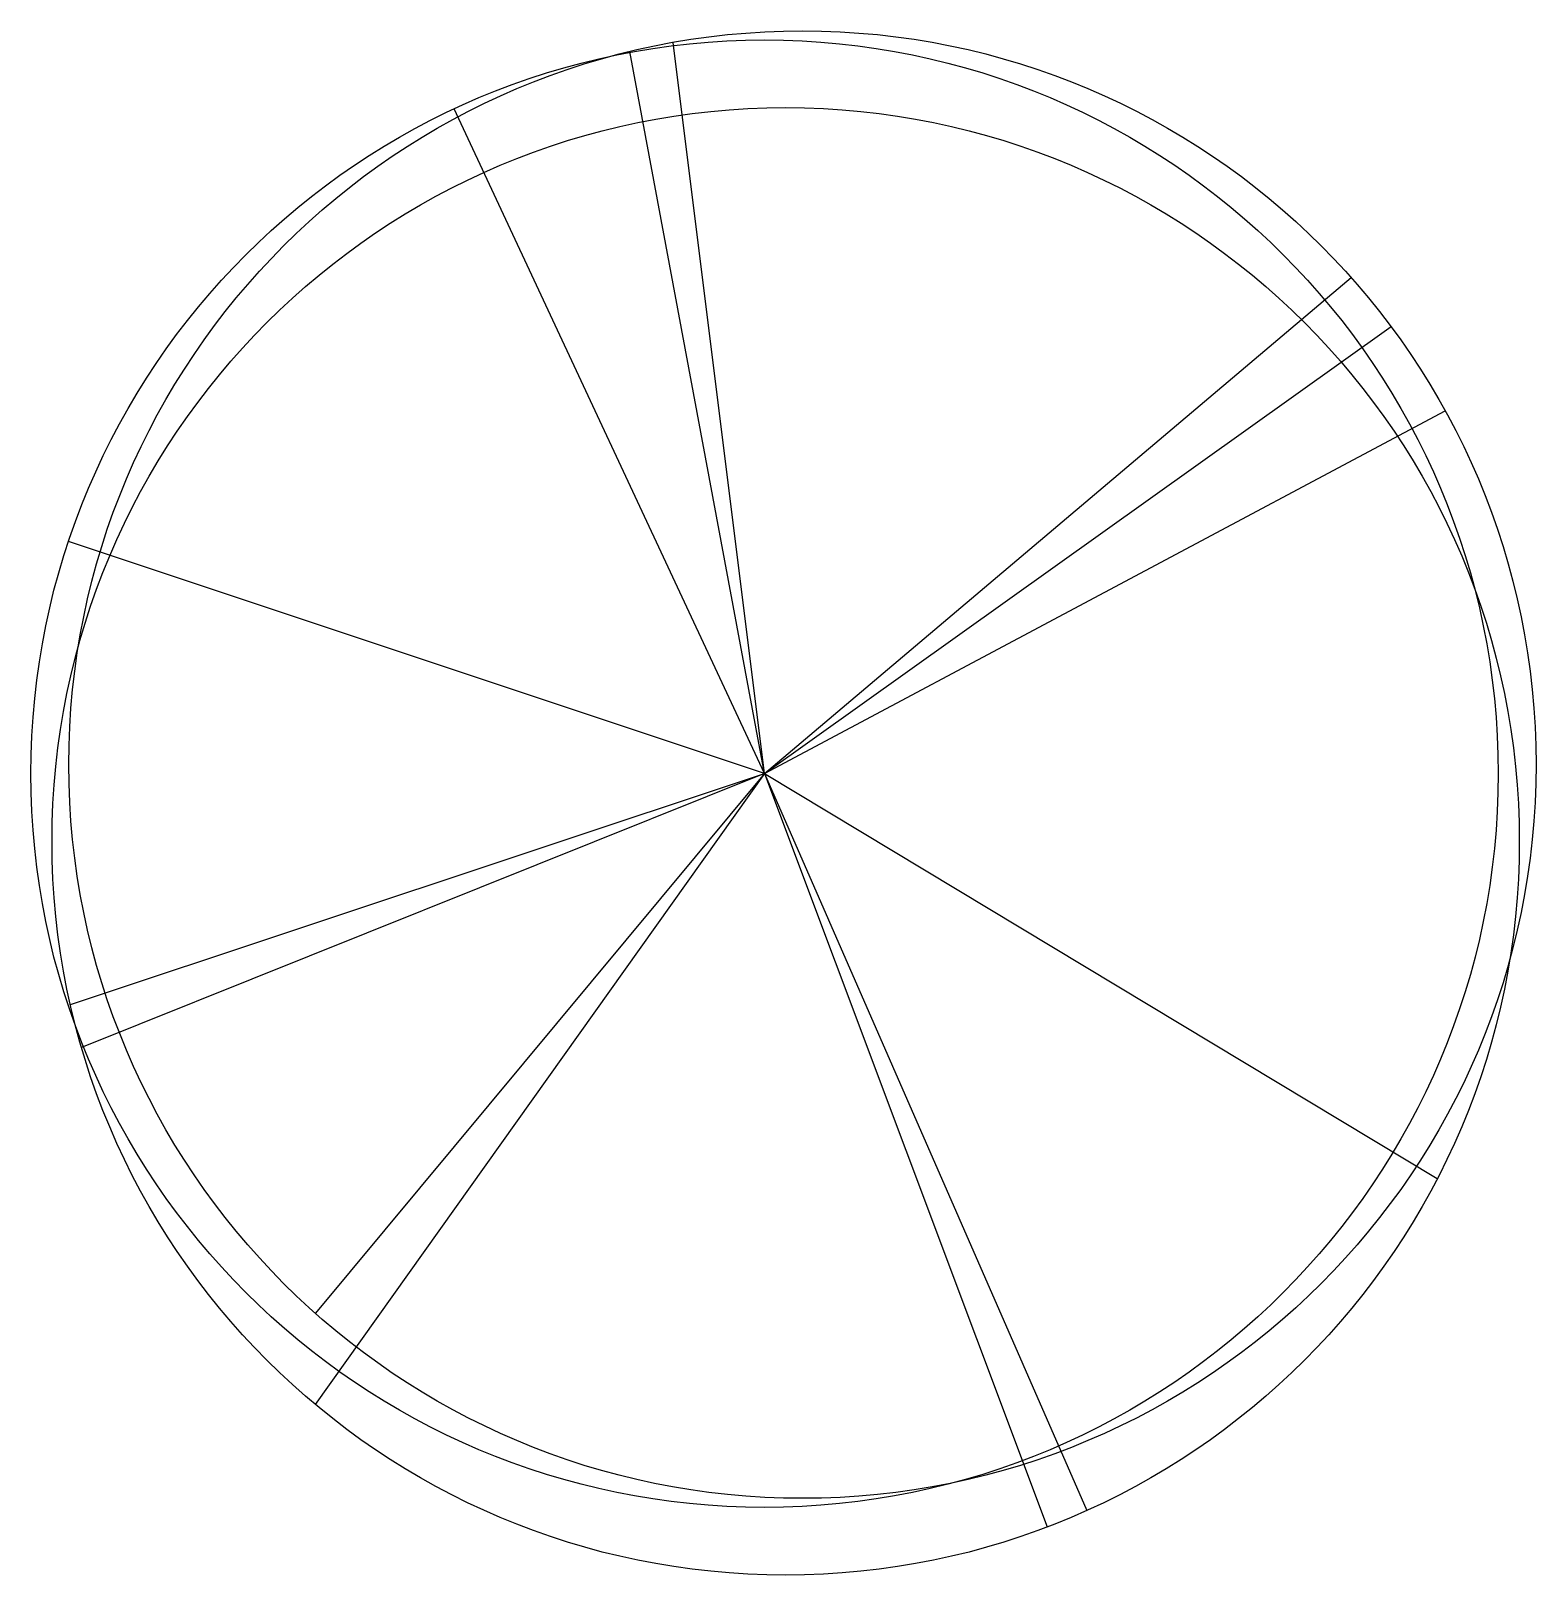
# Model space of a CAD drawing. Extents: x -6 to 6.3, y -6.6 to 6.1.
import ezdxf

# ---------------------------------------------------------------- set-up
doc = ezdxf.new("R2010")
doc.units = 0
doc.layers.get('0').update_dxf_attribs({"linetype": 'CONTINUOUS'})

msp = doc.modelspace()

# ---------------------------------------------------------------- linework, layer by layer
at = {"color": 0}
for p, q in [((0, 0), (-0.746, 5.98)), ((0, 0), (-1.102, 5.905)), ((0, 0), (-2.537, 5.437)), ((0, 0), (4.798, 4.057)), ((0, 0), (5.124, 3.656)), ((0, 0), (5.566, 2.968)), ((0, 0), (-5.692, 1.897)), ((-5.677, -1.887), (0, 0)), ((0, 0), (-5.586, -2.239)), ((0, 0), (-3.674, -5.159)), ((0, 0), (-3.673, -4.413)), ((0, 0), (5.502, -3.311)), ((0, 0), (2.636, -6.025)), ((0, 0), (2.311, -6.16))]:
    msp.add_line(p, q, dxfattribs=at)
for centre in [(0.31, 0.074), (0, 0), (0.173, -0.554)]:
    msp.add_circle(centre, 6, dxfattribs=at)

doc.saveas('drawing.dxf')
